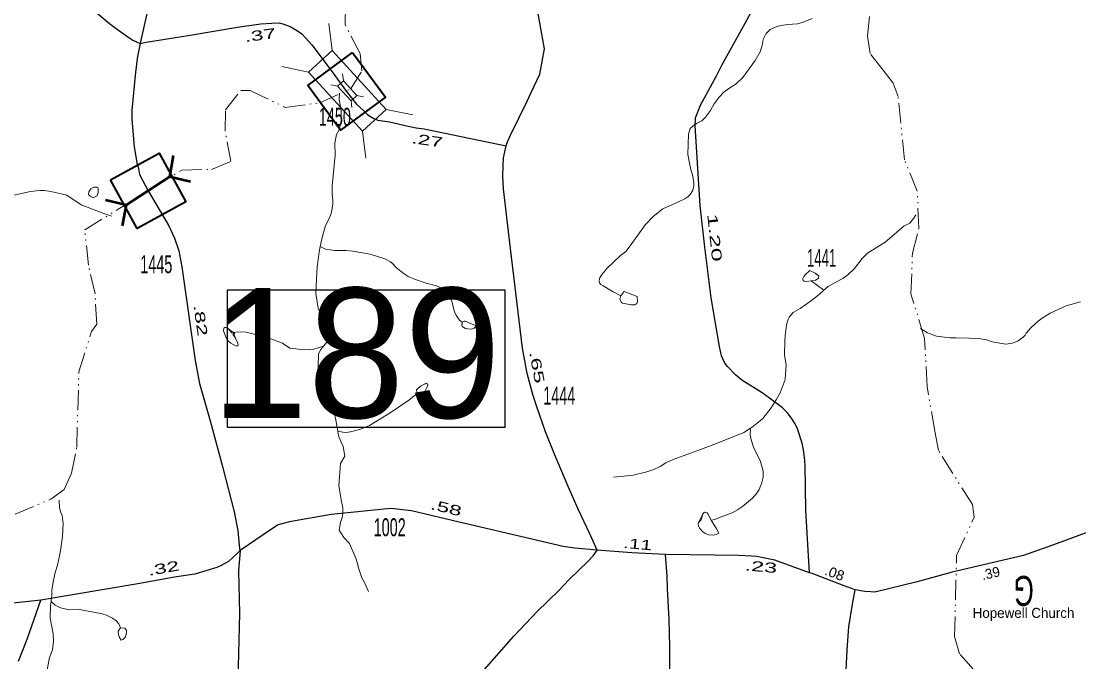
# Model space of a CAD drawing. Extents: x 488357 to 532176, y 117545 to 162833.
# Drawn here: x 494650 to 497298, y 146921 to 148524 of the extents above; entities that cross this region are included whole.
import ezdxf
from ezdxf.enums import TextEntityAlignment as Align

# ---------------------------------------------------------------- set-up
doc = ezdxf.new("R2010")
doc.units = 0
doc.header["$LTSCALE"] = 10
doc.linetypes.add('DASH_DOUBLE_DOT', pattern=[9.2, 5, -1.2, 0.3, -1.2, 0.3, -1.2])
doc.linetypes.add('LONG_DASHED', pattern=[7.5, 6, -1.5])
for name, color, linetype, lineweight in [('17', 7, 'Continuous', 13), ('31', 7, 'Continuous', 25), ('32', 7, 'Continuous', 25), ('50', 7, 'Continuous', 13), ('59', 7, 'DASH_DOUBLE_DOT', 13), ('62', 7, 'Continuous', 13)]:
    doc.layers.add(name, color=color, linetype=linetype, lineweight=lineweight)
doc.layers.add('22', color=7, linetype='Continuous')
doc.layers.add('8', color=7, linetype='Continuous')

msp = doc.modelspace()

# ---------------------------------------------------------------- linework, layer by layer
at = {"layer": '31', "lineweight": 35}
for points in [[(495479.02, 148445.68), (495561.43, 148333.77), (495449.44, 148251.31), (495367.04, 148363.21)], [(494873.02, 148127.09), (494994.84, 148193.97), (495061.77, 148072.06), (494939.95, 148005.18)]]:
    msp.add_lwpolyline(points, close=True, dxfattribs=at)
at = {"layer": '31'}
msp.add_lwpolyline([(495166.23, 147851.67), (495860.89, 147851.67), (495860.89, 147507.85), (495166.23, 147507.85)], close=True, dxfattribs=at)
at = {"layer": '32'}
for points in [[(495354.88, 149058.06), (495352.68, 149039.81), (495348.67, 149022.21), (495342.18, 149002.82), (495333.85, 148982.86), (495322.48, 148963.58), (495309.93, 148946.14), (495298.69, 148932.95), (495262.52, 148893.43), (495233.3, 148865.35), (495172.49, 148813.52), (495066.5, 148729.05), (495047.26, 148712.36), (495037.93, 148703.4), (495017.31, 148678.81), (495001.63, 148657.17), (494994.7, 148646.33), (494990.25, 148637.27), (494985.07, 148622.13), (494977.85, 148596.66), (494960.89, 148528.67), (494948.67, 148472.54), (494947.82, 148467.97)], [(495863.67, 148212.36), (495866.91, 148222.05), (495874.39, 148239.1), (495916.59, 148324.06), (495926.55, 148345.93), (495947.88, 148391.28), (495960.24, 148455.04), (495913.89, 148711.18), (495905.23, 148780.18)], [(494559.46, 148613.54), (494704.49, 148613.68), (494738.48, 148611.84), (494761.15, 148604.73), (494773.25, 148597.35), (494795.69, 148581.96), (494844.78, 148539.55), (494870.8, 148518.56), (494887.11, 148505.35), (494916.32, 148484.71), (494929.44, 148476.6), (494947.82, 148467.97)], [(496623.12, 147144.19), (496614.22, 147300.36), (496612.16, 147413.17), (496610.49, 147433.33), (496608.24, 147451.6), (496604.74, 147468.69), (496593.44, 147504.17), (496587.46, 147516.42), (496577.82, 147531.13), (496566.99, 147544.64), (496555.52, 147556.34), (496523.39, 147581.01), (496504.62, 147593.95), (496454.28, 147626.13), (496437.96, 147639.08), (496416.81, 147661.22), (496410.78, 147670.36), (496403.18, 147687.1), (496398.15, 147709.77), (496376.83, 147832.23), (496360.9, 147958.6), (496349.64, 148062.93), (496336.76, 148262.42), (496337.52, 148281.92), (496349.99, 148314.12), (496390.24, 148386.91), (496403.91, 148414.21), (496462.12, 148519.21), (496498.75, 148587.75)], [(494947.82, 148467.97), (494962.52, 148471.34), (495067.75, 148488.13), (495196.26, 148509.94), (495250.08, 148517.4), (495276.95, 148519.3), (495295.25, 148519.54), (495307.39, 148516.97), (495324.66, 148510.16), (495341.4, 148499.68), (495352.39, 148492.35), (495361.29, 148482.4), (495377.51, 148465.11), (495428.65, 148397.2), (495464.23, 148348.49)], [(494947.82, 148467.97), (494941.09, 148435.42), (494935.65, 148396.18), (494927.11, 148301.38), (494926.72, 148279.23), (494932.83, 148209.56), (494939.02, 148170.32), (494943.15, 148155.86), (494946.24, 148140.37), (494967.4, 148099.58), (495019.05, 148012.46), (495033.76, 147980.8), (495044.36, 147949.16), (495051.85, 147909.7), (495085.55, 147675.45), (495095.97, 147617.3), (495122.76, 147524.07), (495154.01, 147410.01), (495182.83, 147296.6), (495192.47, 147249.79), (495196.59, 147203.71), (495197.78, 147199.73)], [(495464.23, 148348.49), (495488.83, 148316.02), (495507.14, 148299.78), (495515.52, 148291.21), (495522.32, 148286.69), (495532.79, 148280.92), (495542.73, 148276.21), (495571.42, 148271.88), (495618.94, 148261.74), (495638.94, 148257.47), (495658.94, 148254.76), (495863.67, 148212.36)], [(496091.35, 147200.75), (496073.51, 147241.72), (496044.47, 147302.94), (496018.99, 147359.93), (495984.51, 147440.92), (495962.03, 147496.41), (495939.74, 147561.78), (495930.85, 147589.89), (495916.12, 147642.45), (495904.47, 147705.98), (495874.36, 147955.59), (495857.35, 148104.48), (495855.79, 148136.23), (495856.02, 148162.45), (495857.44, 148181.93), (495863.67, 148212.36)], [(496091.35, 147200.75), (496035.4, 147205.53), (496006.81, 147209.4), (495746.35, 147270.26), (495626.86, 147299.37), (495575.04, 147304.92), (495425.59, 147289.44), (495321.79, 147271.76), (495292.79, 147263.68), (495274.25, 147251.86), (495218.72, 147213.55), (495197.78, 147199.73)], [(497335.89, 147251.55), (497243.23, 147216.98), (497158.87, 147187.3), (496980.11, 147145.32), (496892.69, 147121.26), (496786.98, 147095.68), (496777.04, 147096.18), (496762.19, 147097.12), (496737.37, 147101.42)], [(495197.78, 147199.73), (495190.32, 147192.56), (495168.42, 147172.35), (495150.53, 147162.34), (495139.94, 147157.55), (495084.55, 147140.62), (495038.67, 147133.62), (494941.35, 147116.06), (494699.04, 147075.8)], [(495197.78, 147199.73), (495193.55, 147148.89), (495196.11, 147042.2), (495192.11, 146875.43), (495165.6, 146641.11), (495149.41, 146535.01), (495155.9, 146503.72), (495156.63, 146479.32), (495172.74, 146245.89), (495171.13, 146188.96)], [(495680.07, 146755.18), (495882.9, 146985.28), (495941.46, 147046.91), (495995.59, 147100.1), (496020.51, 147126.43), (496068.39, 147172.42), (496081.49, 147186.8), (496091.35, 147200.75)], [(496262.67, 147189.49), (496178.6, 147193.87), (496091.35, 147200.75)], [(495928.65, 145331.32), (495962.58, 145441.63), (495990.06, 145551.82), (496007.4, 145623.76), (496030.19, 145752.4), (496050.53, 145859.79), (496073.72, 145951.41), (496116.54, 146109.72), (496164.36, 146302.48), (496225.38, 146608.82), (496236.23, 146663.49), (496260.84, 146795.33), (496270.62, 146857.34), (496273.6, 146884.11), (496273.9, 146959.72), (496271.59, 147026.85), (496267.68, 147104.99), (496267.07, 147135.5), (496262.67, 147189.49)], [(496623.12, 147144.19), (496536.27, 147175.45), (496507.06, 147181.83), (496491.26, 147184.41), (496478.48, 147185.7), (496445.58, 147187.22), (496262.67, 147189.49)], [(496737.37, 147101.42), (496710.22, 147111.02), (496673.31, 147125.52), (496629.7, 147141.99), (496623.12, 147144.19)], [(497008.15, 145776.49), (496976.37, 146046.07), (496966.65, 146108.47), (496959.37, 146140.94), (496949.62, 146171.63), (496899.87, 146305.58), (496832.04, 146480.74), (496806.04, 146552.62), (496775.52, 146642.27), (496758.33, 146696.89), (496739.91, 146751.54), (496725.56, 146796.35), (496718.76, 146822.1), (496715.69, 146851.43), (496713.88, 146882.57), (496717.71, 146951.41), (496722.06, 147008.81), (496730.85, 147065.23), (496737.37, 147101.42)], [(494699.04, 147075.8), (494598.84, 147064.27), (494550.58, 147051.69), (494513.6, 147043.54), (494495.89, 147042.07), (494475.75, 147044.71)], [(494642.81, 146922.83), (494664.72, 146978.34), (494699.04, 147075.8)]]:
    msp.add_lwpolyline(points, dxfattribs=at)
at = {"layer": '50'}
for p, q in [((495427.9, 148450.57), (495419.62, 148518.14)), ((495369, 148396.43), (495302.37, 148410.38)), ((495629.87, 148289.37), (495563.24, 148303.31)), ((495512.62, 148181.61), (495504.34, 148249.18))]:
    msp.add_line(p, q, dxfattribs=at)
at = {"layer": '50', "linetype": 'LONG_DASHED'}
for p, q in [((495456.56, 148375.04), (495454.49, 148391.94)), ((495441.84, 148361.51), (495425.18, 148365)), ((495507.06, 148334.74), (495490.4, 148338.23)), ((495477.74, 148307.8), (495475.67, 148324.7))]:
    msp.add_line(p, q, dxfattribs=at)
at = {"layer": '50', "lineweight": 53}
for p, q in [((495030.61, 148187.67), (495020.9, 148134.76)), ((495073.21, 148122.19), (495020.9, 148134.76)), ((494903.77, 148011.97), (494913.48, 148064.88))]:
    msp.add_line(p, q, dxfattribs=at)
at = {"layer": '50'}
msp.add_lwpolyline([(495369, 148396.43), (495504.34, 148249.18), (495563.24, 148303.31), (495427.9, 148450.57)], close=True, dxfattribs=at)
at = {"layer": '50', "linetype": 'LONG_DASHED'}
msp.add_lwpolyline([(495441.84, 148361.51), (495475.67, 148324.7), (495490.4, 148338.23), (495456.56, 148375.04)], close=True, dxfattribs=at)
at = {"layer": '50', "lineweight": 53}
msp.add_lwpolyline([(494861.18, 148077.45), (494913.48, 148064.88), (495020.9, 148134.76)], dxfattribs=at)
at = {"layer": '59'}
for points in [[(496807.88, 148401.45), (496775.28, 148443.11), (496768.25, 148486.28), (496791.12, 148703.91), (496850.25, 148970.83), (496850.56, 149015.83), (496833.19, 149037.2), (496828.62, 149067.3), (496867.62, 149155.55), (496867.94, 149193.56), (496848.44, 149239.97), (496780.75, 149322.36)], [(494634.38, 147290.69), (494723.69, 147327.91), (494757.22, 147352.23), (494775.5, 147392.89), (494788.91, 147458.64), (494794.09, 147646.61), (494825.78, 147748.02), (494838.91, 147765.77), (494834.62, 147841.88), (494817.88, 147913.25), (494809.03, 148002.45), (494967.4, 148099.58), (495052.25, 148151.64), (495126, 148153.16), (495174.47, 148173.19), (495160.16, 148249.5), (495161.06, 148302.52), (495199.78, 148350.75), (495222.62, 148350.3), (495311.03, 148308.5), (495397.59, 148319.77), (495474.09, 148354.25), (495502.75, 148399.69), (495498.16, 148442.8), (495460.97, 148514.58), (495461.91, 148588.58)], [(496897.81, 146591.89), (496960.28, 146717.7), (497019.41, 146780.52), (497030.09, 146803.33), (497033.75, 146902.3), (496998.69, 146941.02), (496986.5, 146984.28), (496991.38, 147187.25), (497035.88, 147283.41), (497031, 147314.5), (496946.28, 147450.28), (496936.81, 147498.48), (496917.62, 147609.91), (496911.53, 147730.08), (496877.38, 147841.83), (496881.03, 147943.78), (496896.88, 148006.48), (496892.94, 148098.59), (496860.94, 148177.27), (496845.06, 148335.67), (496832.88, 148368.94), (496807.88, 148401.45)]]:
    msp.add_lwpolyline(points, dxfattribs=at)
at = {"layer": '62'}
msp.add_line((495642.75, 147592.8), (495630.41, 147584.38), dxfattribs=at)
for points in [[(496629.66, 148530.83), (496607.59, 148521.52), (496592.94, 148517.81), (496568.53, 148515.8), (496544.03, 148511.28), (496524.44, 148502.92), (496515.16, 148493.36), (496507.03, 148478.02), (496504.44, 148463.56), (496499.38, 148447.66), (496486.94, 148425.91), (496480.72, 148416.27), (496456.56, 148383.5), (496439.91, 148367.33), (496421.5, 148355.94), (496408.53, 148346.44), (496396.78, 148334.17), (496385, 148317.41), (496375.66, 148300.34), (496363.25, 148283.58), (496354.03, 148275.02), (496341.78, 148269), (496331.94, 148262.45), (496324.5, 148255.34), (496320.06, 148241.19), (496318.88, 148190.19), (496323.41, 148164.33), (496326.94, 148149.75), (496330.41, 148139.94), (496333.91, 148120.36), (496333.81, 148113.11), (496331.19, 148100.91), (496325.62, 148091.27), (496318.81, 148084.64), (496311.47, 148079.8), (496288.16, 148068.5), (496256.25, 148054.89), (496231.66, 148035.12), (496213.12, 148015.73), (496174.03, 147962), (496163.47, 147947.47), (496149.97, 147937.73), (496116.69, 147905.89), (496104.34, 147891.38), (496098.69, 147881.73), (496097.47, 147879.27), (496096.75, 147872.53), (496098.53, 147867.73), (496100.94, 147865.19), (496106.34, 147861.58), (496131.84, 147847.31), (496150.56, 147837.17)], [(495446.97, 148343.78), (495445.91, 148327.98), (495451.03, 148301.09), (495450.72, 148276.73), (495450, 148269.42), (495445.5, 148252.42), (495439.25, 148240.33), (495435.28, 148218.45), (495436.12, 148189.19), (495428.38, 148111.3), (495428.09, 148091.8), (495430.31, 148074.7), (495430.22, 148067.41), (495426.88, 148045.52), (495421.59, 148031.67), (495411.81, 148012.81), (495402.22, 147979.44), (495397.91, 147960.47)], [(494876.34, 148036.2), (494856.97, 148042.53), (494799.56, 148064.39), (494764.34, 148088.92), (494723.62, 148098.03), (494708.41, 148100.08), (494696.22, 148100.25), (494671.81, 148097.53), (494654.69, 148094.12), (494624.12, 148087.23)], [(496889.62, 148039.39), (496884, 148030.25), (496874.16, 148018.7), (496859.44, 148010.98), (496854.47, 148007.34), (496829.81, 147985.08), (496812.59, 147971.42), (496768.34, 147943.8), (496754.75, 147930.56), (496735.56, 147905.19), (496718.91, 147889.52), (496706.62, 147880.52), (496689.41, 147871.11), (496669.81, 147860.25), (496659.31, 147851.2), (496627.25, 147874.11)], [(495397.91, 147960.47), (495395.66, 147946.02), (495390.31, 147909.53), (495387.81, 147861.53), (495387.56, 147842.53), (495393.16, 147805.89), (495397.88, 147793.64), (495412.12, 147764.2), (495417.31, 147742.19), (495416.47, 147725.14), (495413.97, 147720.3), (495407.38, 147711.94)], [(495397.91, 147960.47), (495409.78, 147954.34), (495414.66, 147953.06), (495424.38, 147951.7), (495434.12, 147950.34), (495463.38, 147949.94), (495480.41, 147948.48), (495523.09, 147941.33), (495559.88, 147929.34), (495574.44, 147922.14), (495577.53, 147919.09), (495589.56, 147906.73), (495608.88, 147891.84), (495618.53, 147885.61), (495634.09, 147878.2)], [(495754.06, 147770.62), (495747.44, 147776.27), (495743.22, 147781.84), (495738.41, 147788.45), (495734.81, 147795.78), (495731.38, 147810.59), (495727.84, 147822.67), (495720.78, 147841.08), (495707.47, 147853.59), (495689.31, 147862.22), (495663.75, 147868.73), (495634.09, 147878.2)], [(496659.31, 147851.2), (496648.22, 147840.92), (496627.91, 147825.33), (496599.62, 147805.12), (496582.41, 147795.47), (496572.53, 147783.42), (496570, 147778.47), (496565.59, 147764.05), (496562.22, 147737.11), (496561.44, 147722.61), (496561, 147688.36), (496565, 147664.02), (496562.72, 147627.3), (496550.16, 147594.55), (496539.56, 147576.5), (496527.16, 147556.98), (496506.12, 147530.41), (496496.81, 147521.58), (496479.59, 147508.17), (496475.91, 147506)], [(496900.84, 147755.05), (496919, 147743.94), (496940.84, 147735.73), (496974.97, 147731.55), (496990.81, 147731.98), (497022.56, 147731.09), (497051.78, 147729.5), (497066.34, 147726.97), (497080.94, 147721.92), (497115.03, 147715.98), (497131.53, 147718.14), (497145.66, 147724.11), (497159.16, 147734.34), (497162.88, 147738.53), (497165.34, 147743.48), (497178.34, 147757.72), (497195.59, 147773.38), (497205.44, 147780.69), (497225.69, 147793.28), (497266.22, 147811.72), (497301.66, 147821.52)], [(495407.38, 147711.94), (495399.16, 147708.31), (495382.03, 147703.69), (495372.28, 147702.59), (495360.06, 147701.55), (495322.34, 147705.73), (495304.22, 147718.19), (495270.25, 147730.84), (495247.19, 147737.88), (495212.56, 147745.67), (495191.25, 147747.19), (495183.91, 147745.45)], [(495407.38, 147711.94), (495399.09, 147702.22), (495394.06, 147690.72), (495392, 147629.2), (495393.41, 147621.62), (495397.72, 147612), (495405.25, 147603.62), (495414, 147590.77), (495422.09, 147576.64), (495428.97, 147558.28), (495431.78, 147550.64), (495436.41, 147531.08), (495442.41, 147498.75)], [(495442.41, 147498.75), (495454.81, 147495.48), (495462.12, 147495.38), (495474.34, 147497.03), (495484.12, 147499.34), (495496.34, 147502.83), (495503.69, 147505.16), (495522.09, 147512.81), (495573.72, 147544.39), (495622.91, 147577.83), (495630.41, 147584.38)], [(495442.41, 147498.75), (495443.19, 147491.98), (495446.09, 147482.2), (495455.56, 147460.12), (495460.09, 147435.69), (495449.38, 147417.08), (495445.09, 147362.78), (495450.69, 147326.14), (495455.31, 147306.58), (495455.16, 147294.39), (495453.81, 147284.66), (495449.34, 147270.09), (495445.41, 147250.66), (495457.38, 147232.2), (495471.78, 147217.38), (495487.75, 147180.59), (495493.59, 147161.02), (495493.56, 147158.58), (495502.31, 147131.64), (495509.47, 147119.36), (495519.53, 147097.28)], [(496475.91, 147506), (496458.69, 147494.59), (496390.66, 147467.2), (496337.38, 147447.77), (496298.22, 147433.55), (496282.25, 147427.61), (496263.91, 147419.48), (496249.16, 147409.77), (496233.19, 147402.59), (496216.06, 147396.69), (496181.81, 147388.61), (496167.16, 147386.91), (496133, 147383.09)], [(496475.91, 147506), (496475.06, 147488.77), (496477.41, 147476.7), (496483.84, 147455.81), (496493.38, 147438.62), (496500.5, 147422.72), (496507.56, 147398.06), (496507.34, 147383.56), (496502.88, 147366.66), (496497.22, 147352.02), (496491.66, 147342.86), (496480.53, 147330.33), (496455.28, 147309.83), (496442.97, 147301.33), (496429.47, 147294.34), (496396.38, 147281.25), (496386.59, 147277.7), (496377.44, 147275.89)], [(494745.09, 147325.73), (494745.25, 147306.78), (494748.75, 147294.55), (494752.31, 147287.19), (494754.5, 147267.66), (494752.84, 147236), (494748.75, 147204.66), (494745.94, 147186.22), (494740.53, 147162.73), (494735.19, 147144.97), (494729.75, 147120.2), (494726.66, 147101.08), (494726.44, 147086.47), (494725.78, 147081.59), (494725.09, 147076.73), (494724.41, 147072.27)], [(494724.41, 147072.27), (494723.06, 147062.14), (494722.66, 147030.45), (494726.62, 147008.47), (494730.03, 146991.36), (494730.38, 146971.84), (494728.28, 146951.16), (494720.72, 146931.77), (494714.16, 146897.12)], [(494724.41, 147072.27), (494734.66, 147063.19), (494746.78, 147056.94), (494751.62, 147055.64), (494771.09, 147051.72), (494795.47, 147051.98), (494852.62, 147041.44), (494863.53, 147038.23), (494878.06, 147030.72), (494887.72, 147023.88), (494894.34, 147016.47), (494898.62, 147006.39)]]:
    msp.add_lwpolyline(points, dxfattribs=at)
for points in [[(494840.34, 148087.5), (494841.16, 148090.28), (494842.44, 148095.14), (494842.56, 148104.89), (494841.38, 148107.34), (494838.97, 148109.2), (494831.66, 148108.7), (494824.28, 148104.55), (494818.69, 148097.31), (494818, 148090.61), (494822.19, 148086.28), (494828.88, 148083.14), (494831.31, 148083.11)], [(494840.34, 148087.5), (494841.16, 148090.28), (494842.44, 148095.14), (494842.56, 148104.89), (494841.38, 148107.34), (494838.97, 148109.2), (494831.66, 148108.7), (494824.28, 148104.55), (494818.69, 148097.31), (494818, 148090.61), (494822.19, 148086.28), (494828.88, 148083.14), (494831.31, 148083.11)], [(496627.25, 147874.11), (496615.03, 147872.59), (496610.19, 147873.2), (496607.78, 147875), (496606.56, 147876.77), (496606.62, 147880.52), (496609.09, 147885.47), (496613.44, 147890.14), (496624.53, 147899.92), (496637.28, 147893.66), (496639.66, 147891.11), (496646.97, 147886.72), (496645.66, 147880.73), (496642.53, 147878.3), (496638.25, 147876.39)], [(496627.25, 147874.11), (496615.03, 147872.59), (496610.19, 147873.2), (496607.78, 147875), (496606.56, 147876.77), (496606.62, 147880.52), (496609.09, 147885.47), (496613.44, 147890.14), (496624.53, 147899.92), (496637.28, 147893.66), (496646.97, 147886.72), (496645.66, 147880.73), (496642.53, 147878.3), (496638.25, 147876.39)], [(496150.56, 147837.17), (496148.62, 147828.22), (496149.28, 147825.7), (496152.88, 147820.62), (496155.28, 147818.83), (496176.56, 147814.39), (496186.31, 147814.2), (496190.62, 147817.86), (496192.5, 147823.83), (496192.06, 147835.59), (496159.28, 147847.5), (496154.94, 147842.59)], [(496150.56, 147837.17), (496148.62, 147828.22), (496149.28, 147825.7), (496152.88, 147820.62), (496155.28, 147818.83), (496176.56, 147814.39), (496186.31, 147814.2), (496190.62, 147817.86), (496192.5, 147823.83), (496192.06, 147835.59), (496159.28, 147847.5), (496154.94, 147842.59)], [(495183.91, 147745.45), (495177.19, 147744.34), (495168.19, 147755.44), (495162.12, 147757.95), (495159.69, 147757.98), (495157.25, 147756.19), (495155.94, 147749.52), (495163.59, 147729.91), (495167.19, 147724.98), (495175, 147718.17), (495188.31, 147711.28), (495190.78, 147711.84), (495192.62, 147713.66), (495192.09, 147718.53), (495186.16, 147730.8), (495179.56, 147740.64)], [(495183.91, 147745.45), (495176.84, 147747.5), (495168.19, 147755.44), (495162.12, 147757.95), (495159.69, 147757.98), (495157.25, 147756.19), (495155.94, 147749.52), (495163.59, 147729.91), (495167.19, 147724.98), (495175, 147718.17), (495188.31, 147711.28), (495190.78, 147711.84), (495192.62, 147713.66), (495192.09, 147718.53), (495186.16, 147730.8), (495182.75, 147739.17)], [(495754.06, 147770.62), (495753.97, 147766.38), (495752.75, 147763.91), (495753.94, 147760.38), (495761.81, 147755.22), (495767.31, 147754.11), (495777.06, 147753.91), (495783.78, 147756.27), (495788.06, 147759.94), (495786.88, 147762.97), (495761.38, 147773.48), (495759, 147773.53)], [(495754.06, 147770.62), (495752.75, 147763.91), (495753.94, 147760.38), (495761.81, 147755.22), (495767.31, 147754.11), (495777.06, 147753.91), (495783.78, 147756.27), (495788.06, 147759.94), (495786.88, 147762.97), (495761.38, 147773.48), (495759, 147773.53)], [(495642.75, 147592.8), (495650.03, 147587.64), (495653.12, 147588.33), (495657.38, 147592.5), (495666.16, 147609.58), (495668, 147614.3), (495666.88, 147616.81), (495663.84, 147618.12), (495660.75, 147616.94), (495650.97, 147612.14), (495643.53, 147606.03), (495639.81, 147601.86), (495639.19, 147598.88)], [(495642.75, 147592.8), (495650.03, 147587.64), (495653.12, 147588.33), (495657.38, 147592.5), (495666.16, 147609.58), (495668, 147614.3), (495666.88, 147616.81), (495663.84, 147618.12), (495660.75, 147616.94), (495650.97, 147612.14), (495643.53, 147606.03), (495639.81, 147601.86), (495639.19, 147598.88)], [(496377.44, 147275.89), (496387.59, 147258.17), (496389.97, 147255.62), (496395.94, 147243.5), (496389.78, 147239.88), (496381.25, 147238.05), (496371.5, 147238.73), (496361.78, 147242.69), (496355.75, 147247.56), (496349.12, 147254.95), (496345.5, 147261.02), (496344.38, 147267.3), (496345.06, 147269.53), (496352.44, 147276.89), (496356.25, 147291.56), (496360.59, 147295.73), (496367.31, 147293.84), (496369.06, 147291.81)], [(496377.44, 147275.89), (496389.97, 147255.62), (496395.94, 147243.5), (496389.78, 147239.88), (496381.25, 147238.05), (496371.5, 147238.73), (496361.78, 147242.69), (496355.75, 147247.56), (496349.12, 147254.95), (496345.5, 147261.02), (496344.38, 147267.3), (496345.06, 147269.53), (496356.25, 147291.56), (496360.59, 147295.73), (496367.31, 147293.84), (496369.06, 147291.81)], [(494898.62, 147006.39), (494897.84, 147004.84), (494892.88, 146998.22), (494893.34, 146989.06), (494895.72, 146984.16), (494895.69, 146981.72), (494899.66, 146975.47), (494904.16, 146977.33), (494910.97, 146983.94), (494913.56, 146994.88), (494913, 146999.75), (494908.81, 147005.3)], [(494898.62, 147006.39), (494892.88, 146998.22), (494893.34, 146989.06), (494895.69, 146981.72), (494899.66, 146975.47), (494904.16, 146977.33), (494910.97, 146983.94), (494913.56, 146994.88), (494913, 146999.75), (494908.81, 147005.3)]]:
    msp.add_lwpolyline(points, close=True, dxfattribs=at)

# ---------------------------------------------------------------- texts
at = {"layer": '17'}
for s, rotation, width, p in [('.37', 7.889, 1.7, (495249.81, 148476.98)), ('.27', 352.281, 1.7, (495664.75, 148213.61)), ('1.20', 276.159, 1.85, (496373.54, 147981.2)), ('.82', 278.188, 1.7, (495086.58, 147773.61)), ('.65', 280.391, 1.75, (495928.9, 147655.91)), ('.58', 346.306, 1.7, (495710.73, 147294.38)), ('.11', 354.952, 1.55, (496192.02, 147203.29)), ('.32', 10.228, 1.7, (495008.14, 147143.35)), ('.23', 354.952, 1.75, (496500.62, 147146.76)), ('.08', 339.899, 1.05, (496682.05, 147131.37))]:
    msp.add_text(s, height=25, rotation=rotation, dxfattribs=dict(at, width=width)).set_placement(p, align=Align.CENTER)
msp.add_text('.39', height=25, rotation=12.93, dxfattribs=at).set_placement((497079.64, 147130.64), align=Align.CENTER)
at = {"layer": '22', "width": 0.65}
msp.add_text('G', height=75, rotation=178.606, dxfattribs=at).set_placement((497160.5, 147136.2), align=Align.CENTER)
at = {"layer": '22'}
msp.add_text('Hopewell Church', height=25, dxfattribs=at).set_placement((497031.85, 147031.19))
at = {"layer": '31'}
msp.add_text('189', height=325, dxfattribs=at).set_placement((495488.11, 147531.54), align=Align.CENTER)
at = {"layer": '8'}
for s, width, p in [('1450', 0.6, (495435.01, 148262.32)), ('1441', 0.55, (496653.69, 147909.49)), ('1445', 0.6, (494987.99, 147893.54)), ('1444', 0.6, (495996.8, 147564.9)), ('1002', 0.6, (495572.26, 147235.43))]:
    msp.add_text(s, height=45, dxfattribs=dict(at, width=width)).set_placement(p, align=Align.CENTER)

doc.saveas('drawing.dxf')
